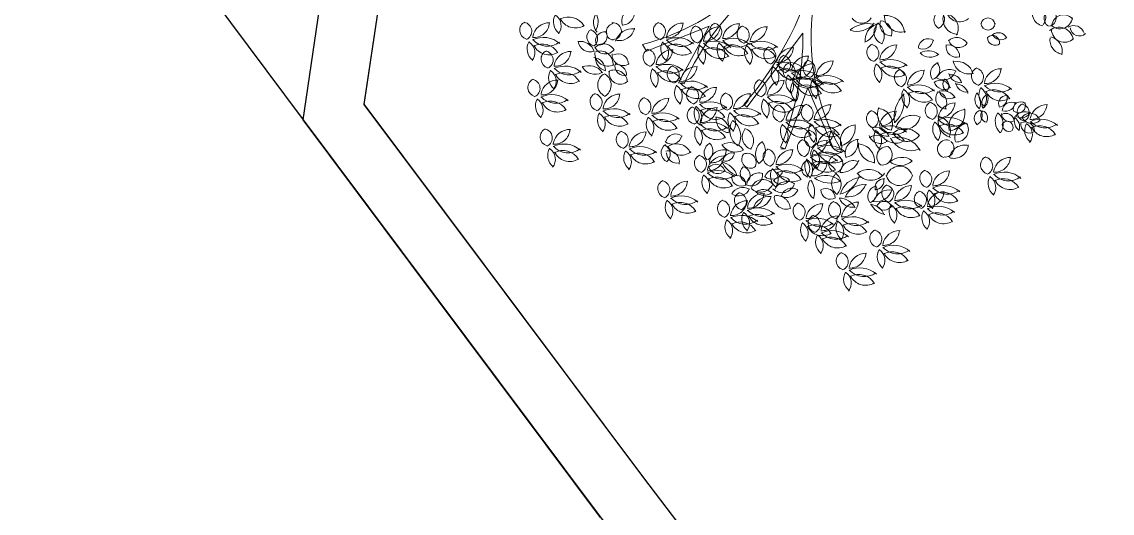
# Model space of a CAD drawing. Header units: millimetres. Extents: x 793 to 3159, y 750 to 2095.
# Drawn here: x 1145.63 to 1154.97, y 1012.12 to 1016.33 of the extents above; entities that cross this region are included whole.
import ezdxf

# ---------------------------------------------------------------- set-up
doc = ezdxf.new("R2010")
doc.units = ezdxf.units.MM
doc.linetypes.add('CONTINUA', pattern=[0])
for name, color, linetype in [('A-BANQUETA', 8, 'Continuous'), ('A-VEGETACION', 65, 'Continuous'), ('barda existente', 240, 'Continuous'), ('GUARNICIONES', 8, 'Continuous'), ('poligono real existente', 210, 'Continuous')]:
    doc.layers.add(name, color=color, linetype=linetype)
doc.styles.get("Standard").update_dxf_attribs({"font": 'arial.ttf'})
doc.linetypes.add('RAYACONTDIAG', pattern='A,0.8,["/",Standard,S=0.08,R=0,X=0.025,Y=-0.04],0', length=0.8)

# ---------------------------------------------------------------- blocks, each defined once
blk = doc.blocks.new('XR-CONJUNTO$0$A$C458D45B7')
at = {"lineweight": 0, "extrusion": (-2.43104e-07, -5.45806e-06, 1)}
blk.add_line((-0.3067, -1.749), (-0.3463, -1.7481), dxfattribs=at)
blk.add_lwpolyline([(0.1057, -1.746), (0.1681, -1.7494, -0.110183), (-0.0866, -0.95, -0.110183), (0.0225, -0.1181, 0.069274), (0.0548, -0.1083, -0.159056), (0.3751, -0.5382), (0.4313, -0.5098), (0.2694, -0.2414), (0.6188, -0.3643), (0.5483, -0.2962, -0.129481), (0.1024, -0.068, 0.184379), (0.1254, 0.0127), (0.8832, -0.1415), (0.8943, -0.0784), (0.1156, 0.0518, -0.487233), (0.1075, 0.0667, -0.157099), (0.4909, 0.4325), (0.4557, 0.4846), (0.2096, 0.2904), (0.2879, 0.6525), (0.2292, 0.5741, -0.1274), (0.063, 0.1098, -1.508538), (0.0487, 0.1166), (-0.0409, 1.3604), (-0.1014, 1.2588), (-0.0393, 0.4627, -0.187108), (-0.3498, 1.1361), (-0.3949, 1.1174), (-0.3356, 0.7801), (-0.586, 0.9428), (-0.6161, 0.9071, -0.222061), (-0.0345, 0.1193), (-0.0367, 0.1218), (-0.9935, 0.563), (-0.9683, 0.4373, -0.148996), (-0.7862, 0.3977), (-0.1177, 0.0214, -0.61159), (-0.1188, -0.006, -0.101655), (-1.381, -0.3864), (-1.4565, -0.4291), (-0.657, -0.3716, -0.12496), (-1.5382, -0.8654), (-1.5037, -0.924), (-0.968, -0.7054), (-1.2263, -1.1913), (-1.1801, -1.2004, -0.176723), (-0.0978, -0.0662, 0.164875), (-0.0374, -0.112, -0.122319), (-0.6656, -1.3725), (-0.6394, -1.3961), (-0.165, -0.7555, -0.101541), (-0.347, -1.7346), (-0.3067, -1.749), (-0.1198, -1.2235), (0.1057, -1.746)], format="xyb", close=True, dxfattribs=at)
at = {"lineweight": 0, "extrusion": (2.43104e-07, 5.45806e-06, -1)}
for centre, major_axis, start_param, end_param in [((-1.6027, -0.6693), (0.086, 0.0783, 0), 3.55062, 5.363168), ((-1.7206, -0.5916), (0.0749, -0.0823, 0), -1.194178, 0.664916), ((1.0432, -0.6316), (0.0635, 0.0578, 0), 2.828355, 4.970388), ((0.9604, -0.6267), (0.0642, 0.0584, 0), 6.104573, 8.123386), ((1.1762, -0.5315), (0.0858, 0.0782, 0), 1.595626, 3.656981), ((1.9055, -0.5708), (0.0701, -0.077, 0), 0.868385, 3.107628), ((1.8147, -0.6013), (0.0684, -0.0752, 0), 4.086493, 6.142639), ((1.9797, -0.6098), (0.0531, -0.0583, 0), 1.27183, 3.717815), ((1.9253, -0.6015), (0.0597, 0.0543, 0), 6.025032, 8.287942), ((-2.1816, -0.6795), (0.0909, 0.0828, 0), 2.943806, 4.400315), ((-2.3482, -0.7139), (0.0813, 0.074, 0), 6.042078, 7.680112), ((-2.1744, -0.7941), (0.1055, -0.1158, 0), 3.38331, 4.908592), ((-2.1171, -0.5856), (0.0974, -0.107, 0), 0.190237, 1.841773), ((-1.8262, -0.6795), (0.0906, -0.0995, 0), 1.614915, 2.889535), ((-2.0476, -0.6746), (0.0938, 0.0854, 0), 0.129265, 1.395311), ((0.3358, -0.5709), (0.0714, 0.065, 0), 1.264913, 3.299305), ((0.5912, -0.6765), (0.0712, 0.0649, 0), 2.239479, 4.247459), ((0.4925, -0.7502), (0.0711, -0.0781, 0), 3.953652, 5.660875), ((0.5423, -0.7661), (0.1235, 0.1125, 0), 5.36207, 6.898676), ((0.673, -0.5985), (0.0953, -0.1046, 0), 0.451758, 2.314123), ((1.166, -0.6234), (0.0885, -0.0972, 0), 0.750634, 2.670163), ((1.0384, -0.705), (0.0858, -0.0942, 0), 3.951231, 5.923783), ((1.4206, -0.6724), (0.0447, 0.0407, 0), 4.046495, 6.887858), ((2.0365, -0.5907), (0.0801, 0.073, 0), 0.865837, 3.095513), ((2.0694, -0.6791), (0.0677, -0.0743, 0), 2.389715, 4.70032), ((-2.5155, -0.7546), (0.0578, 0.0526, 0), 2.569534, 5.006064), ((-2.5672, -0.7627), (0.0521, -0.0572, 0), 4.051015, 6.582941), ((-2.4752, -0.6805), (0.0917, -0.1007, 0), -0.777492, 0.800951), ((-2.338, -0.8334), (0.0977, -0.1073, 0), 2.477681, 3.902549), ((-1.9413, -0.8068), (0.0509, -0.0559, 0), 0.945939, 3.367294), ((-2.002, -0.8225), (0.0572, 0.0521, 0), 5.641793, 7.92155), ((-1.7764, -0.7608), (0.0547, 0.0498, 0), 2.514693, 5.184025), ((-1.7922, -0.7543), (0.0477, -0.0524, 0), 3.730197, 7.076743), ((-1.624, -0.8846), (0.1127, 0.1027, 0), 4.169962, 5.561665), ((-1.7382, -0.7025), (0.0978, 0.089, 0), 0.938823, 2.542828), ((-1.3694, -0.7464), (0.0578, 0.0526, 0), 2.569534, 5.006064), ((-1.4212, -0.7544), (0.0521, -0.0572, 0), 4.051015, 6.582941), ((-1.3292, -0.6723), (0.0917, -0.1007, 0), -0.777492, 0.800951), ((-1.192, -0.8251), (0.0977, -0.1073, 0), 2.477681, 3.902549), ((-1.051, -0.7726), (0.0578, 0.0526, 0), 2.569534, 5.006064), ((-1.1027, -0.7806), (0.0521, -0.0572, 0), 4.051015, 6.582941), ((-1.0107, -0.6984), (0.0917, -0.1007, 0), -0.777492, 0.800951), ((-0.8735, -0.8513), (0.0977, -0.1073, 0), 2.477681, 3.902549), ((-0.8867, -0.7475), (0.0578, 0.0526, 0), 2.569534, 5.006064), ((-0.9384, -0.7555), (0.0521, -0.0572, 0), 4.051015, 6.582941), ((-0.8464, -0.6733), (0.0917, -0.1007, 0), -0.777492, 0.800951), ((-0.7092, -0.8262), (0.0977, -0.1073, 0), 2.477681, 3.902549), ((-0.6504, -0.7704), (0.0578, 0.0526, 0), 2.569534, 5.006064), ((-0.7022, -0.7784), (0.0521, -0.0572, 0), 4.051015, 6.582941), ((-0.6101, -0.6963), (0.0917, -0.1007, 0), -0.777492, 0.800951), ((-0.4729, -0.8491), (0.0977, -0.1073, 0), 2.477681, 3.902549), ((0.3952, -0.9166), (0.1824, 0.1661, 0), 4.763929, 5.636252), ((0.2948, -0.5436), (0.143, 0.1302, 0), 1.427963, 2.601349), ((0.5108, -0.8091), (0.1051, 0.0957, 0), 3.743488, 5.119397), ((0.2985, -0.6789), (0.1219, 0.111, 0), 0.683436, 1.880422), ((0.5462, -0.7433), (0.0689, -0.0756, 0), 1.029573, 3.198864), ((0.3985, -0.7729), (0.0993, 0.0905, 0), 6.058163, 7.566179), ((1.4206, -0.6545), (0.045, 0.041, 0), 0.745147, 3.783208), ((1.5113, -0.8135), (0.0514, -0.0565, 0), 3.212513, 5.011871), ((2.0285, -0.812), (0.0854, -0.0937, 0), 3.194354, 5.266214), ((2.0764, -0.7036), (0.0819, 0.0746, 0), 1.519596, 3.869397), ((2.1578, -0.7629), (0.0624, -0.0685, 0), 3.315824, 5.152296), ((2.2045, -0.6777), (0.0544, -0.0598, 0), 0.009364, 2.152356), ((-2.3869, -1.0247), (0.156, 0.1421, 0), 4.983233, 6.17178), ((-2.3538, -0.717), (0.1269, 0.1155, 0), 1.666781, 3.133707), ((-2.0704, -0.9669), (0.0821, -0.0901, 0), 3.692575, 5.155285), ((-1.8635, -0.8377), (0.0576, 0.0525, 0), 3.417735, 5.567883), ((-1.9167, -0.801), (0.055, 0.0501, 0), 0.107397, 2.469596), ((-1.2408, -1.0165), (0.156, 0.1421, 0), 4.983233, 6.17178), ((-1.2077, -0.7087), (0.1269, 0.1155, 0), 1.666781, 3.133707), ((-1.2519, -1.0183), (0.1055, -0.1158, 0), 3.38331, 4.908592), ((-0.9223, -1.0427), (0.156, 0.1421, 0), 4.983233, 6.17178), ((-0.758, -1.0176), (0.156, 0.1421, 0), 4.983233, 6.17178), ((-0.725, -0.7098), (0.1269, 0.1155, 0), 1.666781, 3.133707), ((-0.5218, -1.0405), (0.156, 0.1421, 0), 4.983233, 6.17178), ((0.8645, -0.7958), (0.0594, -0.0652, 0), -0.726496, 1.218619), ((0.9098, -0.8788), (0.0568, -0.0624, 0), 2.393253, 4.474922), ((1.0811, -0.944), (0.073, 0.0665, 0), 5.248983, 7.046658), ((1.1541, -0.8854), (0.077, 0.0701, 0), 4.690567, 6.465808), ((1.1694, -0.7784), (0.0664, 0.0605, 0), 1.357884, 3.565082), ((1.4824, -0.7811), (0.0478, 0.0435, 0), 1.591957, 3.894), ((1.4605, -0.8232), (0.0416, -0.0457, 0), 3.128591, 5.60002), ((1.5314, -0.724), (0.0552, 0.0503, 0), 1.558302, 3.521751), ((2.0741, -0.7951), (0.0813, -0.0893, 0), 0.876257, 2.452635), ((1.9318, -0.8938), (0.0862, -0.0947, 0), 4.111917, 5.679083), ((-2.4051, -0.9119), (0.0909, 0.0828, 0), 2.943806, 4.400315), ((-2.5717, -0.9464), (0.0813, 0.074, 0), 6.042078, 7.680112), ((-2.3979, -1.0266), (0.1055, -0.1158, 0), 3.38331, 4.908592), ((-2.3406, -0.818), (0.0974, -0.107, 0), 0.190237, 1.841773), ((-2.3294, -0.9985), (0.0578, 0.0526, 0), 2.569534, 5.006064), ((-2.3812, -1.0065), (0.0521, -0.0572, 0), 4.051015, 6.582941), ((-2.2891, -0.9244), (0.0917, -0.1007, 0), -0.777492, 0.800951), ((-2.152, -1.0772), (0.0977, -0.1073, 0), 2.477681, 3.902549), ((-1.989, -0.8304), (0.0692, -0.076, 0), 0.38642, 2.157574), ((-1.8711, -0.9645), (0.0744, 0.0677, 0), 4.565806, 6.533384), ((-1.8588, -0.8569), (0.0633, -0.0695, 0), -0.241864, 1.949123), ((-1.9016, -1.0376), (0.0829, 0.0754, 0), 5.072303, 7.119215), ((-1.4554, -0.9757), (0.0578, 0.0526, 0), 2.569534, 5.006064), ((-1.5071, -0.9838), (0.0521, -0.0572, 0), 4.051015, 6.582941), ((-1.4151, -0.9016), (0.0917, -0.1007, 0), -0.777492, 0.800951), ((-1.2779, -1.0544), (0.0977, -0.1073, 0), 2.477681, 3.902549), ((-1.259, -0.9037), (0.0909, 0.0828, 0), 2.943806, 4.400315), ((-1.4256, -0.9381), (0.0813, 0.074, 0), 6.042078, 7.680112), ((-1.1946, -0.8098), (0.0974, -0.107, 0), 0.190237, 1.841773), ((-0.9405, -0.9299), (0.0909, 0.0828, 0), 2.943806, 4.400315), ((-1.1071, -0.9643), (0.0813, 0.074, 0), 6.042078, 7.680112), ((-0.8892, -0.7349), (0.1269, 0.1155, 0), 1.666781, 3.133707), ((-0.9334, -1.0445), (0.1055, -0.1158, 0), 3.38331, 4.908592), ((-0.8761, -0.836), (0.0974, -0.107, 0), 0.190237, 1.841773), ((-0.7763, -0.9048), (0.0909, 0.0828, 0), 2.943806, 4.400315), ((-0.9429, -0.9392), (0.0813, 0.074, 0), 6.042078, 7.680112), ((-0.7691, -1.0194), (0.1055, -0.1158, 0), 3.38331, 4.908592), ((-0.7118, -0.8109), (0.0974, -0.107, 0), 0.190237, 1.841773), ((-0.54, -0.9277), (0.0909, 0.0828, 0), 2.943806, 4.400315), ((-0.7066, -0.9621), (0.0813, 0.074, 0), 6.042078, 7.680112), ((-0.4887, -0.7327), (0.1269, 0.1155, 0), 1.666781, 3.133707), ((-0.5328, -1.0423), (0.1055, -0.1158, 0), 3.38331, 4.908592), ((-0.4756, -0.8338), (0.0974, -0.107, 0), 0.190237, 1.841773), ((-0.4213, -0.9474), (0.0578, 0.0526, 0), 2.569534, 5.006064), ((-0.4731, -0.9554), (0.0521, -0.0572, 0), 4.051015, 6.582941), ((-0.3811, -0.8732), (0.0917, -0.1007, 0), -0.777492, 0.800951), ((-0.2439, -1.0261), (0.0977, -0.1073, 0), 2.477681, 3.902549), ((0.4619, -0.9165), (0.0578, 0.0526, 0), 2.569534, 5.006064), ((0.4102, -0.9246), (0.0521, -0.0572, 0), 4.051015, 6.582941), ((0.5022, -0.8424), (0.0917, -0.1007, 0), -0.777492, 0.800951), ((0.6394, -0.9952), (0.0977, -0.1073, 0), 2.477681, 3.902549), ((0.926, -0.8367), (0.0863, 0.0786, 0), 1.589818, 3.127586), ((0.9106, -1.0346), (0.0926, -0.1017, 0), 3.353254, 4.564957), ((1.1537, -0.8603), (0.061, -0.0669, 0), 0.413196, 2.457667), ((-1.9684, -1.0956), (0.0847, 0.0771, 0), 5.565903, 6.997649), ((-1.8349, -0.9416), (0.0765, -0.084, 0), 0.279297, 2.335483), ((-1.8235, -0.9794), (0.0806, -0.0885, 0), 1.008399, 2.302773), ((-1.7051, -0.9533), (0.0702, 0.0639, 0), 1.7289, 3.911271), ((-1.7464, -1.0372), (0.0598, -0.0657, 0), 3.398385, 5.466877), ((-1.3268, -1.2458), (0.156, 0.1421, 0), 4.983233, 6.17178), ((-0.2927, -1.2175), (0.156, 0.1421, 0), 4.983233, 6.17178), ((-0.2596, -0.9097), (0.1269, 0.1155, 0), 1.666781, 3.133707), ((-0.2941, -1.0186), (0.0578, 0.0526, 0), 2.569534, 5.006064), ((-0.2531, -1.0846), (0.0578, 0.0526, 0), 2.569534, 5.006064), ((-0.3459, -1.0266), (0.0521, -0.0572, 0), 4.051015, 6.582941), ((-0.3048, -1.0927), (0.0521, -0.0572, 0), 4.051015, 6.582941), ((-0.2539, -0.9445), (0.0917, -0.1007, 0), -0.777492, 0.800951), ((-0.1167, -1.0973), (0.0977, -0.1073, 0), 2.477681, 3.902549), ((-0.2128, -1.0105), (0.0917, -0.1007, 0), -0.777492, 0.800951), ((-0.0756, -1.1634), (0.0977, -0.1073, 0), 2.477681, 3.902549), ((-0.0824, -1.0582), (0.0578, 0.0526, 0), 2.569534, 5.006064), ((-0.1341, -1.0662), (0.0521, -0.0572, 0), 4.051015, 6.582941), ((-0.0421, -0.9841), (0.0917, -0.1007, 0), -0.777492, 0.800951), ((0.0951, -1.1369), (0.0977, -0.1073, 0), 2.477681, 3.902549), ((0.5723, -1.0738), (0.0909, 0.0828, 0), 2.943806, 4.400315), ((0.4057, -1.1082), (0.0813, 0.074, 0), 6.042078, 7.680112), ((0.5906, -1.1866), (0.156, 0.1421, 0), 4.983233, 6.17178), ((0.6236, -0.8789), (0.1269, 0.1155, 0), 1.666781, 3.133707), ((0.5795, -1.1885), (0.1055, -0.1158, 0), 3.38331, 4.908592), ((1.0253, -1.0902), (0.069, 0.0628, 0), 3.308647, 5.138973), ((0.9205, -1.0592), (0.0664, 0.0605, 0), 6.277686, 8.249253), ((1.2581, -0.957), (0.1004, 0.0914, 0), 2.033796, 3.688076), ((1.1614, -1.1268), (0.103, 0.0938, 0), 5.235197, 6.77359), ((-2.219, -1.1558), (0.0909, 0.0828, 0), 2.943806, 4.400315), ((-2.3856, -1.1902), (0.0813, 0.074, 0), 6.042078, 7.680112), ((-2.2008, -1.2686), (0.156, 0.1421, 0), 4.983233, 6.17178), ((-2.1677, -0.9608), (0.1269, 0.1155, 0), 1.666781, 3.133707), ((-2.2118, -1.2704), (0.1055, -0.1158, 0), 3.38331, 4.908592), ((-1.9446, -1.0025), (0.0914, 0.0833, 0), 1.806411, 3.423556), ((-1.9938, -1.1874), (0.1001, 0.0912, 0), 4.980953, 6.432495), ((-1.8126, -1.2153), (0.072, -0.0791, 0), 1.163391, 3.416553), ((-1.7769, -1.1998), (0.0834, 0.076, 0), 4.961295, 6.910739), ((-1.7291, -1.1155), (0.0627, -0.0688, 0), -0.051798, 2.496029), ((-1.6923, -1.0522), (0.0603, 0.0549, 0), 2.047726, 4.165076), ((-1.7684, -1.1317), (0.0697, 0.0635, 0), 5.41227, 7.055783), ((-1.345, -1.133), (0.0909, 0.0828, 0), 2.943806, 4.400315), ((-1.5116, -1.1674), (0.0813, 0.074, 0), 6.042078, 7.680112), ((-1.2937, -0.9381), (0.1269, 0.1155, 0), 1.666781, 3.133707), ((-1.3378, -1.2477), (0.1055, -0.1158, 0), 3.38331, 4.908592), ((-1.2805, -1.0391), (0.0974, -0.107, 0), 0.190237, 1.841773), ((-1.2476, -1.1172), (0.0578, 0.0526, 0), 2.569534, 5.006064), ((-1.2994, -1.1252), (0.0521, -0.0572, 0), 4.051015, 6.582941), ((-1.2073, -1.043), (0.0917, -0.1007, 0), -0.777492, 0.800951), ((-1.0702, -1.1959), (0.0977, -0.1073, 0), 2.477681, 3.902549), ((-0.3109, -1.1047), (0.0909, 0.0828, 0), 2.943806, 4.400315), ((-0.4775, -1.1391), (0.0813, 0.074, 0), 6.042078, 7.680112), ((-0.3038, -1.2193), (0.1055, -0.1158, 0), 3.38331, 4.908592), ((-0.2465, -1.0107), (0.0974, -0.107, 0), 0.190237, 1.841773), ((-0.1837, -1.1759), (0.0909, 0.0828, 0), 2.943806, 4.400315), ((-0.3503, -1.2103), (0.0813, 0.074, 0), 6.042078, 7.680112), ((-0.1655, -1.2887), (0.156, 0.1421, 0), 4.983233, 6.17178), ((-0.1324, -0.9809), (0.1269, 0.1155, 0), 1.666781, 3.133707), ((-0.1766, -1.2906), (0.1055, -0.1158, 0), 3.38331, 4.908592), ((0.0463, -1.3283), (0.156, 0.1421, 0), 4.983233, 6.17178), ((0.6368, -0.9799), (0.0974, -0.107, 0), 0.190237, 1.841773), ((0.7002, -1.1307), (0.0578, 0.0526, 0), 2.569534, 5.006064), ((0.6485, -1.1387), (0.0521, -0.0572, 0), 4.051015, 6.582941), ((0.7405, -1.0565), (0.0917, -0.1007, 0), -0.777492, 0.800951), ((0.8777, -1.2094), (0.0977, -0.1073, 0), 2.477681, 3.902549), ((1.0421, -1.0332), (0.0826, 0.0753, 0), 1.048711, 2.866113), ((1.0967, -1.1776), (0.0894, 0.0814, 0), 4.357835, 5.930551), ((1.1846, -1.0688), (0.0724, 0.066, 0), 2.126203, 3.662822), ((1.1126, -1.19), (0.0655, 0.0597, 0), 5.242094, 6.774017), ((1.3608, -1.1116), (0.0578, 0.0526, 0), 2.569534, 5.006064), ((1.3091, -1.1196), (0.0521, -0.0572, 0), 4.051015, 6.582941), ((1.4011, -1.0374), (0.0917, -0.1007, 0), -0.777492, 0.800951), ((1.5383, -1.1903), (0.0977, -0.1073, 0), 2.477681, 3.902549), ((-2.4398, -1.2438), (0.0578, 0.0526, 0), 2.569534, 5.006064), ((-2.4915, -1.2519), (0.0521, -0.0572, 0), 4.051015, 6.582941), ((-2.3995, -1.1697), (0.0917, -0.1007, 0), -0.777492, 0.800951), ((-2.2623, -1.3226), (0.0977, -0.1073, 0), 2.477681, 3.902549), ((-2.1546, -1.0619), (0.0974, -0.107, 0), 0.190237, 1.841773), ((-1.9175, -1.2184), (0.0757, -0.0831, 0), 4.435217, 6.484111), ((-1.1372, -1.2745), (0.0909, 0.0828, 0), 2.943806, 4.400315), ((-1.119, -1.3873), (0.156, 0.1421, 0), 4.983233, 6.17178), ((-1.0859, -1.0795), (0.1269, 0.1155, 0), 1.666781, 3.133707), ((-1.13, -1.3891), (0.1055, -0.1158, 0), 3.38331, 4.908592), ((-0.5005, -1.2274), (0.0578, 0.0526, 0), 2.569534, 5.006064), ((-0.5522, -1.2354), (0.0521, -0.0572, 0), 4.051015, 6.582941), ((-0.4602, -1.1532), (0.0917, -0.1007, 0), -0.777492, 0.800951), ((-0.323, -1.3061), (0.0977, -0.1073, 0), 2.477681, 3.902549), ((-0.1427, -1.2419), (0.0909, 0.0828, 0), 2.943806, 4.400315), ((-0.1193, -1.082), (0.0974, -0.107, 0), 0.190237, 1.841773), ((-0.3093, -1.2764), (0.0813, 0.074, 0), 6.042078, 7.680112), ((-0.1245, -1.3547), (0.156, 0.1421, 0), 4.983233, 6.17178), ((-0.0914, -1.047), (0.1269, 0.1155, 0), 1.666781, 3.133707), ((-0.1355, -1.3566), (0.1055, -0.1158, 0), 3.38331, 4.908592), ((-0.0782, -1.148), (0.0974, -0.107, 0), 0.190237, 1.841773), ((0.028, -1.2155), (0.0909, 0.0828, 0), 2.943806, 4.400315), ((-0.1385, -1.2499), (0.0813, 0.074, 0), 6.042078, 7.680112), ((0.0793, -1.0205), (0.1269, 0.1155, 0), 1.666781, 3.133707), ((0.0352, -1.3301), (0.1055, -0.1158, 0), 3.38331, 4.908592), ((0.0925, -1.1216), (0.0974, -0.107, 0), 0.190237, 1.841773), ((0.8289, -1.4008), (0.156, 0.1421, 0), 4.983233, 6.17178), ((0.862, -1.093), (0.1269, 0.1155, 0), 1.666781, 3.133707), ((1.0176, -1.2329), (0.0616, 0.0561, 0), 4.748267, 6.798588), ((1.0502, -1.1398), (0.0656, 0.0598, 0), 1.617108, 3.605764), ((1.1075, -1.1835), (0.0461, -0.0506, 0), 1.181961, 3.053836), ((1.019, -1.1975), (0.0479, -0.0526, 0), 4.531679, 6.114111), ((1.242, -1.15), (0.0725, 0.066, 0), 2.164318, 3.678188), ((1.1553, -1.2826), (0.0683, -0.075, 0), 3.854023, 5.240722), ((1.4712, -1.2689), (0.0909, 0.0828, 0), 2.943806, 4.400315), ((1.3047, -1.3033), (0.0813, 0.074, 0), 6.042078, 7.680112), ((1.4895, -1.3817), (0.156, 0.1421, 0), 4.983233, 6.17178), ((1.5226, -1.0739), (0.1269, 0.1155, 0), 1.666781, 3.133707), ((1.4784, -1.3835), (0.1055, -0.1158, 0), 3.38331, 4.908592), ((-2.3111, -1.5139), (0.156, 0.1421, 0), 4.983233, 6.17178), ((-1.9065, -1.3598), (0.0578, 0.0526, 0), 2.569534, 5.006064), ((-1.9582, -1.3678), (0.0521, -0.0572, 0), 4.051015, 6.582941), ((-1.8662, -1.2856), (0.0917, -0.1007, 0), -0.777492, 0.800951), ((-1.729, -1.4385), (0.0977, -0.1073, 0), 2.477681, 3.902549), ((-1.3038, -1.3089), (0.0813, 0.074, 0), 6.042078, 7.680112), ((-1.0728, -1.1806), (0.0974, -0.107, 0), 0.190237, 1.841773), ((-1.0791, -1.2944), (0.0578, 0.0526, 0), 2.569534, 5.006064), ((-1.1309, -1.3025), (0.0521, -0.0572, 0), 4.051015, 6.582941), ((-1.0388, -1.2203), (0.0917, -0.1007, 0), -0.777492, 0.800951), ((-0.9017, -1.3731), (0.0977, -0.1073, 0), 2.477681, 3.902549), ((-0.7881, -1.3457), (0.0578, 0.0526, 0), 2.569534, 5.006064), ((-0.8399, -1.3537), (0.0521, -0.0572, 0), 4.051015, 6.582941), ((-0.7479, -1.2715), (0.0917, -0.1007, 0), -0.777492, 0.800951), ((-0.6107, -1.4244), (0.0977, -0.1073, 0), 2.477681, 3.902549), ((-0.3719, -1.4975), (0.156, 0.1421, 0), 4.983233, 6.17178), ((-0.3388, -1.1897), (0.1269, 0.1155, 0), 1.666781, 3.133707), ((0.9141, -1.4743), (0.1955, -0.2147, 0), 2.163971, 3.093217), ((0.463, -1.3312), (0.166, -0.1823, 0), -1.064666, -0.000104), ((0.8106, -1.288), (0.0909, 0.0828, 0), 2.943806, 4.400315), ((0.6441, -1.3224), (0.0813, 0.074, 0), 6.042078, 7.680112), ((0.8178, -1.4026), (0.1055, -0.1158, 0), 3.38331, 4.908592), ((0.8751, -1.194), (0.0974, -0.107, 0), 0.190237, 1.841773), ((1.0668, -1.3051), (0.0651, 0.0593, 0), 2.253087, 4.566682), ((0.9783, -1.3425), (0.0642, -0.0705, 0), 4.03691, 6.007166), ((1.0918, -1.2176), (0.0659, 0.06, 0), 1.69823, 3.571093), ((1.043, -1.3545), (0.0783, -0.086, 0), 3.570728, 4.946469), ((1.4183, -1.3094), (0.0769, 0.0701, 0), 2.97626, 4.426761), ((1.2348, -1.342), (0.0872, -0.0957, 0), 4.707112, 5.824159), ((1.4594, -1.343), (0.0578, -0.0634, 0), 1.791928, 3.410217), ((1.3267, -1.3023), (0.0744, 0.0678, 0), 0.401855, 1.714979), ((1.5357, -1.175), (0.0974, -0.107, 0), 0.190237, 1.841773), ((1.584, -1.3411), (0.0445, -0.0489, 0), 1.786118, 3.912369), ((1.5135, -1.2978), (0.0522, -0.0573, 0), -1.25973, 0.566902), ((-2.3294, -1.4011), (0.0909, 0.0828, 0), 2.943806, 4.400315), ((-2.496, -1.4356), (0.0813, 0.074, 0), 6.042078, 7.680112), ((-2.2781, -1.2062), (0.1269, 0.1155, 0), 1.666781, 3.133707), ((-2.3222, -1.5158), (0.1055, -0.1158, 0), 3.38331, 4.908592), ((-2.2649, -1.3072), (0.0974, -0.107, 0), 0.190237, 1.841773), ((-1.4881, -1.3917), (0.0578, 0.0526, 0), 2.569534, 5.006064), ((-1.5398, -1.3998), (0.0521, -0.0572, 0), 4.051015, 6.582941), ((-1.4478, -1.3176), (0.0917, -0.1007, 0), -0.777492, 0.800951), ((-1.3106, -1.4705), (0.0977, -0.1073, 0), 2.477681, 3.902549), ((-1.0722, -1.4679), (0.0578, 0.0526, 0), 2.569534, 5.006064), ((-1.1239, -1.4759), (0.0521, -0.0572, 0), 4.051015, 6.582941), ((-0.9687, -1.4517), (0.0909, 0.0828, 0), 2.943806, 4.400315), ((-1.1353, -1.4861), (0.0813, 0.074, 0), 6.042078, 7.680112), ((-0.9505, -1.5645), (0.156, 0.1421, 0), 4.983233, 6.17178), ((-0.9174, -1.2568), (0.1269, 0.1155, 0), 1.666781, 3.133707), ((-1.0319, -1.3937), (0.0917, -0.1007, 0), -0.777492, 0.800951), ((-0.8947, -1.5466), (0.0977, -0.1073, 0), 2.477681, 3.902549), ((-0.9615, -1.5664), (0.1055, -0.1158, 0), 3.38331, 4.908592), ((-0.6595, -1.6158), (0.156, 0.1421, 0), 4.983233, 6.17178), ((-0.3901, -1.3847), (0.0909, 0.0828, 0), 2.943806, 4.400315), ((-0.5567, -1.4191), (0.0813, 0.074, 0), 6.042078, 7.680112), ((-0.3829, -1.4993), (0.1055, -0.1158, 0), 3.38331, 4.908592), ((-0.3256, -1.2908), (0.0974, -0.107, 0), 0.190237, 1.841773), ((-0.3375, -1.442), (0.0578, 0.0526, 0), 2.569534, 5.006064), ((-0.3893, -1.45), (0.0521, -0.0572, 0), 4.051015, 6.582941), ((-0.2972, -1.3679), (0.0917, -0.1007, 0), -0.777492, 0.800951), ((-0.16, -1.5207), (0.0977, -0.1073, 0), 2.477681, 3.902549), ((-0.0964, -1.4345), (0.0578, 0.0526, 0), 2.569534, 5.006064), ((-0.1482, -1.4425), (0.0521, -0.0572, 0), 4.051015, 6.582941), ((-0.0562, -1.3603), (0.0917, -0.1007, 0), -0.777492, 0.800951), ((0.081, -1.5132), (0.0977, -0.1073, 0), 2.477681, 3.902549), ((0.6228, -1.4419), (0.095, -0.1043, 0), 0.869755, 2.711845), ((0.477, -1.5278), (0.0893, -0.0981, 0), 3.949733, 5.869629), ((0.9678, -1.4088), (0.0578, 0.0526, 0), 2.569534, 5.006064), ((0.9161, -1.4168), (0.0521, -0.0572, 0), 4.051015, 6.582941), ((1.0081, -1.3346), (0.0917, -0.1007, 0), -0.777492, 0.800951), ((1.1453, -1.4875), (0.0977, -0.1073, 0), 2.477681, 3.902549), ((1.2417, -1.546), (0.0999, -0.1097, 0), 2.132888, 3.812413), ((1.0778, -1.4302), (0.1128, 0.1028, 0), 0.48437, 2.20123), ((1.3819, -1.4714), (0.0526, 0.0479, 0), 3.048286, 5.247826), ((1.2889, -1.4511), (0.0602, -0.0661, 0), -1.42151, 0.212376), ((1.629, -1.4107), (0.0588, 0.0536, 0), 3.97883, 5.958356), ((1.5783, -1.3283), (0.0545, -0.0598, 0), -0.813038, 1.059981), ((1.7069, -1.3894), (0.042, -0.0461, 0), 2.007707, 4.557266), ((1.6874, -1.3597), (0.0414, -0.0455, 0), -1.262708, 1.413944), ((1.7562, -1.4153), (0.0578, 0.0526, 0), 2.569534, 5.006064), ((1.7045, -1.4233), (0.0521, -0.0572, 0), 4.051015, 6.582941), ((1.7965, -1.3411), (0.0917, -0.1007, 0), -0.777492, 0.800951), ((1.9337, -1.494), (0.0977, -0.1073, 0), 2.477681, 3.902549), ((-1.7961, -1.517), (0.0909, 0.0828, 0), 2.943806, 4.400315), ((-1.9626, -1.5515), (0.0813, 0.074, 0), 6.042078, 7.680112), ((-1.7778, -1.6299), (0.156, 0.1421, 0), 4.983233, 6.17178), ((-1.7447, -1.3221), (0.1269, 0.1155, 0), 1.666781, 3.133707), ((-1.7889, -1.6317), (0.1055, -0.1158, 0), 3.38331, 4.908592), ((-1.7316, -1.4231), (0.0974, -0.107, 0), 0.190237, 1.841773), ((-1.3777, -1.549), (0.0909, 0.0828, 0), 2.943806, 4.400315), ((-1.5443, -1.5835), (0.0813, 0.074, 0), 6.042078, 7.680112), ((-1.3594, -1.6618), (0.156, 0.1421, 0), 4.983233, 6.17178), ((-1.3264, -1.3541), (0.1269, 0.1155, 0), 1.666781, 3.133707), ((-1.3705, -1.6637), (0.1055, -0.1158, 0), 3.38331, 4.908592), ((-0.9043, -1.3578), (0.0974, -0.107, 0), 0.190237, 1.841773), ((-0.9118, -1.6039), (0.082, -0.09, 0), 3.922895, 5.563815), ((-0.7854, -1.4992), (0.0784, -0.0861, 0), 0.761161, 2.48284), ((-0.6777, -1.503), (0.0909, 0.0828, 0), 2.943806, 4.400315), ((-0.8443, -1.5374), (0.0813, 0.074, 0), 6.042078, 7.680112), ((-0.6264, -1.308), (0.1269, 0.1155, 0), 1.666781, 3.133707), ((-0.6706, -1.6176), (0.1055, -0.1158, 0), 3.38331, 4.908592), ((-0.6133, -1.4091), (0.0974, -0.107, 0), 0.190237, 1.841773), ((-0.2089, -1.7121), (0.156, 0.1421, 0), 4.983233, 6.17178), ((0.0322, -1.7046), (0.156, 0.1421, 0), 4.983233, 6.17178), ((0.4638, -1.4838), (0.0578, 0.0526, 0), 2.569534, 5.006064), ((0.412, -1.4919), (0.0521, -0.0572, 0), 4.051015, 6.582941), ((0.5041, -1.4097), (0.0917, -0.1007, 0), -0.777492, 0.800951), ((0.6413, -1.5626), (0.0977, -0.1073, 0), 2.477681, 3.902549), ((0.7069, -1.433), (0.0958, -0.1052, 0), -0.620898, 1.257402), ((0.783, -1.6027), (0.1018, -0.1118, 0), 2.590682, 4.333365), ((1.1414, -1.5014), (0.0944, -0.1036, 0), 0.982263, 2.662977), ((0.9783, -1.5849), (0.0873, -0.0959, 0), 4.040533, 5.825192), ((1.0965, -1.6789), (0.156, 0.1421, 0), 4.983233, 6.17178), ((1.1296, -1.3711), (0.1269, 0.1155, 0), 1.666781, 3.133707), ((1.4235, -1.448), (0.0382, -0.0419, 0), 0.840385, 3.053217), ((1.3575, -1.4699), (0.0495, 0.045, 0), 5.804263, 7.555064), ((1.6259, -1.4952), (0.0909, -0.0998, 0), 1.486848, 2.875757), ((1.436, -1.5206), (0.0916, 0.0834, 0), 6.141567, 7.656072), ((1.6176, -1.4269), (0.0492, -0.054, 0), 0.172175, 2.267867), ((1.5821, -1.4997), (0.0485, -0.0533, 0), 3.374486, 5.350939), ((1.5944, -1.5453), (0.0336, -0.0369, 0), 3.099403, 5.951328), ((1.7642, -1.4868), (0.0815, 0.0742, 0), 2.96694, 4.191148), ((1.6007, -1.5446), (0.0738, 0.0672, 0), 6.048868, 7.302861), ((1.7437, -1.5154), (0.069, -0.0758, 0), 2.992613, 4.319172), ((1.711, -1.3735), (0.067, 0.061, 0), 1.213283, 2.813805), ((1.7903, -1.5105), (0.0635, 0.0579, 0), 4.479507, 6.747295), ((1.805, -1.4177), (0.0706, 0.0643, 0), 1.472484, 3.37871), ((1.8849, -1.6854), (0.156, 0.1421, 0), 4.983233, 6.17178), ((1.918, -1.3776), (0.1269, 0.1155, 0), 1.666781, 3.133707), ((-1.3132, -1.4551), (0.0974, -0.107, 0), 0.190237, 1.841773), ((-0.9618, -1.6252), (0.0909, 0.0828, 0), 2.943806, 4.400315), ((-1.1284, -1.6596), (0.0813, 0.074, 0), 6.042078, 7.680112), ((-0.9435, -1.738), (0.156, 0.1421, 0), 4.983233, 6.17178), ((-0.9105, -1.4302), (0.1269, 0.1155, 0), 1.666781, 3.133707), ((-0.9546, -1.7398), (0.1055, -0.1158, 0), 3.38331, 4.908592), ((-0.6264, -1.5932), (0.1167, 0.1063, 0), 2.876809, 4.428757), ((-0.8545, -1.6456), (0.111, -0.1219, 0), 4.499583, 5.944826), ((-0.5678, -1.6507), (0.0806, 0.0734, 0), 2.594914, 4.537615), ((-0.6921, -1.6834), (0.0834, 0.0759, 0), 5.793524, 7.714733), ((-0.2271, -1.5993), (0.0909, 0.0828, 0), 2.943806, 4.400315), ((-0.3937, -1.6337), (0.0813, 0.074, 0), 6.042078, 7.680112), ((-0.1758, -1.4043), (0.1269, 0.1155, 0), 1.666781, 3.133707), ((-0.2199, -1.714), (0.1055, -0.1158, 0), 3.38331, 4.908592), ((-0.1627, -1.5054), (0.0974, -0.107, 0), 0.190237, 1.841773), ((-0.0655, -1.658), (0.0578, 0.0526, 0), 2.569534, 5.006064), ((0.014, -1.5918), (0.0909, 0.0828, 0), 2.943806, 4.400315), ((-0.1526, -1.6262), (0.0813, 0.074, 0), 6.042078, 7.680112), ((0.0653, -1.3968), (0.1269, 0.1155, 0), 1.666781, 3.133707), ((0.0211, -1.7064), (0.1055, -0.1158, 0), 3.38331, 4.908592), ((0.0784, -1.4979), (0.0974, -0.107, 0), 0.190237, 1.841773), ((0.3027, -1.6758), (0.1024, 0.0933, 0), 3.565307, 5.386182), ((0.1309, -1.5621), (0.1185, 0.1079, 0), 0.583209, 2.085095), ((0.4627, -1.6858), (0.0965, 0.0879, 0), 5.163098, 6.626384), ((0.5621, -1.4865), (0.099, -0.1087, 0), 0.621866, 1.808522), ((0.5742, -1.6411), (0.0909, 0.0828, 0), 2.943806, 4.400315), ((0.4076, -1.6756), (0.0813, 0.074, 0), 6.042078, 7.680112), ((0.5924, -1.7539), (0.156, 0.1421, 0), 4.983233, 6.17178), ((0.6255, -1.4462), (0.1269, 0.1155, 0), 1.666781, 3.133707), ((0.5814, -1.7558), (0.1055, -0.1158, 0), 3.38331, 4.908592), ((0.7191, -1.723), (0.1155, 0.1052, 0), 4.718896, 6.320013), ((1.0782, -1.5661), (0.0909, 0.0828, 0), 2.943806, 4.400315), ((0.9117, -1.6005), (0.0813, 0.074, 0), 6.042078, 7.680112), ((1.0854, -1.6807), (0.1055, -0.1158, 0), 3.38331, 4.908592), ((1.1427, -1.4721), (0.0974, -0.107, 0), 0.190237, 1.841773), ((1.2609, -1.6323), (0.0778, -0.0855, 0), 1.918483, 3.760095), ((1.1542, -1.5703), (0.0791, 0.072, 0), 0.195187, 2.318951), ((1.6091, -1.5243), (0.0425, 0.0387, 0), 1.734871, 4.153312), ((1.786, -1.5169), (0.057, 0.0519, 0), 1.668591, 4.040558), ((1.7493, -1.5789), (0.0585, 0.0533, 0), 4.975325, 7.002562), ((1.8666, -1.5726), (0.0909, 0.0828, 0), 2.943806, 4.400315), ((1.7001, -1.607), (0.0813, 0.074, 0), 6.042078, 7.680112), ((1.8738, -1.6872), (0.1055, -0.1158, 0), 3.38331, 4.908592), ((1.9311, -1.4787), (0.0974, -0.107, 0), 0.190237, 1.841773), ((-2.3306, -1.6663), (0.0578, 0.0526, 0), 2.569534, 5.006064), ((-2.3824, -1.6743), (0.0521, -0.0572, 0), 4.051015, 6.582941), ((-2.2903, -1.5922), (0.0917, -0.1007, 0), -0.777492, 0.800951), ((-2.1531, -1.745), (0.0977, -0.1073, 0), 2.477681, 3.902549), ((-1.6791, -1.6816), (0.0578, 0.0526, 0), 2.569534, 5.006064), ((-1.7309, -1.6896), (0.0521, -0.0572, 0), 4.051015, 6.582941), ((-1.6389, -1.6075), (0.0917, -0.1007, 0), -0.777492, 0.800951), ((-1.5017, -1.7603), (0.0977, -0.1073, 0), 2.477681, 3.902549), ((-1.2818, -1.6299), (0.0592, -0.0651, 0), -0.667272, 1.44118), ((-1.2467, -1.719), (0.0602, -0.0661, 0), 2.502227, 4.54115), ((-0.8973, -1.5313), (0.0974, -0.107, 0), 0.190237, 1.841773), ((-0.7802, -1.8349), (0.0912, -0.1001, 0), 3.336911, 4.892596), ((-0.1257, -1.738), (0.0578, 0.0526, 0), 2.569534, 5.006064), ((-0.1774, -1.746), (0.0521, -0.0572, 0), 4.051015, 6.582941), ((-0.1173, -1.666), (0.0521, -0.0572, 0), 4.051015, 6.582941), ((-0.0854, -1.6638), (0.0917, -0.1007, 0), -0.777492, 0.800951), ((0.0518, -1.8167), (0.0977, -0.1073, 0), 2.477681, 3.902549), ((-0.0252, -1.5838), (0.0917, -0.1007, 0), -0.777492, 0.800951), ((0.112, -1.7367), (0.0977, -0.1073, 0), 2.477681, 3.902549), ((0.1852, -1.6575), (0.086, 0.0783, 0), 2.417191, 4.449233), ((0.0519, -1.7212), (0.0841, -0.0923, 0), 4.121445, 5.863655), ((0.3233, -1.7786), (0.0857, 0.0781, 0), 3.557171, 5.425825), ((0.1962, -1.6996), (0.0871, 0.0794, 0), 0.417724, 2.199452), ((0.508, -1.5903), (0.0709, -0.0778, 0), 0.120299, 1.944748), ((0.4762, -1.7275), (0.0685, -0.0752, 0), 3.211817, 4.937174), ((0.6386, -1.5472), (0.0974, -0.107, 0), 0.190237, 1.841773), ((0.7689, -1.5609), (0.1308, -0.1436, 0), 0.328466, 1.844368), ((0.659, -1.8548), (0.145, -0.1593, 0), 3.642263, 4.961959), ((0.7347, -1.5407), (0.1002, 0.0912, 0), 1.386642, 3.372135), ((1.0756, -1.7372), (0.0522, -0.0573, 0), 1.05275, 4.182005), ((1.0644, -1.7315), (0.0505, -0.0554, 0), 4.555762, 7.142185), ((-2.2202, -1.8236), (0.0909, 0.0828, 0), 2.943806, 4.400315), ((-2.3868, -1.858), (0.0813, 0.074, 0), 6.042078, 7.680112), ((-2.202, -1.9364), (0.156, 0.1421, 0), 4.983233, 6.17178), ((-2.1689, -1.6286), (0.1269, 0.1155, 0), 1.666781, 3.133707), ((-2.213, -1.9382), (0.1055, -0.1158, 0), 3.38331, 4.908592), ((-1.5505, -1.9517), (0.156, 0.1421, 0), 4.983233, 6.17178), ((-1.5174, -1.6439), (0.1269, 0.1155, 0), 1.666781, 3.133707), ((-1.5616, -1.9535), (0.1055, -0.1158, 0), 3.38331, 4.908592), ((-1.2828, -1.7911), (0.0649, 0.0591, 0), 2.74486, 4.817126), ((-1.3815, -1.8033), (0.0647, 0.0589, 0), 5.980387, 7.844259), ((-1.3086, -1.8699), (0.07, 0.0637, 0), 5.213427, 7.235231), ((-1.1965, -1.6859), (0.0927, 0.0844, 0), 1.60107, 3.477305), ((-1.2377, -1.845), (0.088, -0.0966, 0), 3.302682, 4.998485), ((-0.9126, -1.7877), (0.0666, 0.0606, 0), 3.142668, 4.98287), ((-1.0139, -1.7723), (0.0647, 0.0589, 0), 6.162681, 8.065967), ((-0.8369, -1.8829), (0.0813, -0.0892, 0), 2.416196, 4.128775), ((-0.9339, -1.7499), (0.0834, -0.0916, 0), -0.747496, 0.92333), ((-0.7353, -1.6424), (0.1023, 0.0932, 0), 1.804244, 3.275247), ((-0.4314, -1.795), (0.096, 0.0875, 0), 3.183323, 4.85961), ((-0.6069, -1.7718), (0.0959, 0.0873, 0), 0.047939, 1.69324), ((-0.4192, -1.8221), (0.0578, 0.0526, 0), 2.569534, 5.006064), ((-0.471, -1.8301), (0.0521, -0.0572, 0), 4.051015, 6.582941), ((-0.3789, -1.7479), (0.0917, -0.1007, 0), -0.777492, 0.800951), ((-0.2418, -1.9008), (0.0977, -0.1073, 0), 2.477681, 3.902549), ((0.0449, -1.8153), (0.0909, 0.0828, 0), 2.943806, 4.400315), ((-0.1217, -1.8497), (0.0813, 0.074, 0), 6.042078, 7.680112), ((0.0631, -1.9281), (0.156, 0.1421, 0), 4.983233, 6.17178), ((0.0962, -1.6203), (0.1269, 0.1155, 0), 1.666781, 3.133707), ((0.0521, -1.9299), (0.1055, -0.1158, 0), 3.38331, 4.908592), ((0.4688, -1.7106), (0.11, 0.1002, 0), 2.356072, 3.990407), ((0.3124, -1.849), (0.0993, -0.1091, 0), 3.920668, 5.558542), ((0.5658, -1.8099), (0.0649, 0.0591, 0), 2.928423, 5.62201), ((0.5228, -1.7922), (0.0647, 0.0589, 0), 6.067305, 8.748552), ((1.1392, -1.6948), (0.0905, 0.0824, 0), 0.769881, 2.634816), ((1.2321, -1.8351), (0.0893, -0.098, 0), 2.51634, 4.119105), ((-2.1558, -1.7297), (0.0974, -0.107, 0), 0.190237, 1.841773), ((-1.5687, -1.8389), (0.0909, 0.0828, 0), 2.943806, 4.400315), ((-1.7353, -1.8733), (0.0813, 0.074, 0), 6.042078, 7.680112), ((-1.5043, -1.745), (0.0974, -0.107, 0), 0.190237, 1.841773), ((-1.2355, -1.7906), (0.0599, -0.0658, 0), 0.537292, 2.273403), ((-1.0074, -1.8808), (0.0578, 0.0526, 0), 2.569534, 5.006064), ((-1.0591, -1.8888), (0.0521, -0.0572, 0), 4.051015, 6.582941), ((-0.9671, -1.8066), (0.0917, -0.1007, 0), -0.777492, 0.800951), ((-0.8299, -1.9595), (0.0977, -0.1073, 0), 2.477681, 3.902549), ((-0.6479, -1.7687), (0.1504, -0.1652, 0), 1.026125, 1.904449), ((-0.8791, -2.0337), (0.1131, -0.1242, 0), 4.05378, 5.144977), ((-0.7627, -1.8661), (0.0529, -0.0581, 0), 2.437983, 4.133669), ((-0.8209, -1.7829), (0.052, -0.0571, 0), -0.805592, 0.99457), ((-0.604, -1.8427), (0.0508, -0.0558, 0), 0.167275, 2.931559), ((-0.6317, -1.8666), (0.0514, -0.0564, 0), 3.434396, 6.048526), ((-0.2906, -2.0922), (0.156, 0.1421, 0), 4.983233, 6.17178), ((-0.0914, -1.917), (0.0506, -0.0555, 0), 1.010889, 3.47331), ((-0.0153, -1.8953), (0.0909, 0.0828, 0), 2.943806, 4.400315), ((-0.202, -1.918), (0.0782, 0.0712, 0), 0.087647, 1.448523), ((-0.1818, -1.9297), (0.0813, 0.074, 0), 6.042078, 7.680112), ((0.003, -2.0081), (0.156, 0.1421, 0), 4.983233, 6.17178), ((0.0361, -1.7003), (0.1269, 0.1155, 0), 1.666781, 3.133707), ((-0.0081, -2.0099), (0.1055, -0.1158, 0), 3.38331, 4.908592), ((0.0492, -1.8013), (0.0974, -0.107, 0), 0.190237, 1.841773), ((-0.0705, -1.855), (0.0836, -0.0918, 0), -0.851667, 0.813229), ((0.0484, -1.9811), (0.0936, 0.0853, 0), 3.9493, 5.480078), ((0.1093, -1.7214), (0.0974, -0.107, 0), 0.190237, 1.841773), ((0.1426, -1.8717), (0.0564, 0.0514, 0), 2.451914, 5.122844), ((0.1123, -1.8734), (0.0513, -0.0564, 0), 3.974747, 6.706127), ((0.1747, -1.7893), (0.1161, 0.1058, 0), 1.073021, 2.387841), ((0.2802, -1.9608), (0.0861, 0.0784, 0), 4.018379, 5.808748), ((0.6938, -1.9628), (0.1114, 0.1015, 0), 4.670271, 6.083992), ((0.6811, -1.7353), (0.109, 0.0992, 0), 1.559887, 2.985463), ((1.4467, -1.8713), (0.0578, 0.0526, 0), 2.569534, 5.006064), ((1.395, -1.8793), (0.0521, -0.0572, 0), 4.051015, 6.582941), ((1.487, -1.7971), (0.0917, -0.1007, 0), -0.777492, 0.800951), ((1.6242, -1.95), (0.0977, -0.1073, 0), 2.477681, 3.902549), ((-0.8787, -2.1509), (0.156, 0.1421, 0), 4.983233, 6.17178), ((-0.8456, -1.8431), (0.1269, 0.1155, 0), 1.666781, 3.133707), ((-0.8847, -1.8854), (0.0601, 0.0547, 0), 1.393449, 3.554503), ((-0.9013, -1.9679), (0.0549, -0.0603, 0), 3.061552, 5.056317), ((-0.6148, -1.9644), (0.057, 0.0519, 0), 2.578652, 4.726233), ((-0.6793, -1.9791), (0.0541, 0.0493, 0), 5.612257, 7.909224), ((-0.529, -2.0638), (0.0786, 0.0716, 0), 3.876768, 5.736712), ((-0.5982, -1.9703), (0.0669, -0.0735, 0), -0.935183, 1.086705), ((-0.4195, -1.9143), (0.0708, 0.0645, 0), 1.04514, 3.011148), ((-0.3859, -2.0219), (0.0731, 0.0665, 0), 4.229845, 6.060505), ((-0.3088, -1.9794), (0.0909, 0.0828, 0), 2.943806, 4.400315), ((-0.4754, -2.0138), (0.0813, 0.074, 0), 6.042078, 7.680112), ((-0.2575, -1.7844), (0.1269, 0.1155, 0), 1.666781, 3.133707), ((-0.3017, -2.094), (0.1055, -0.1158, 0), 3.38331, 4.908592), ((-0.2444, -1.8855), (0.0974, -0.107, 0), 0.190237, 1.841773), ((0.0431, -2.1571), (0.124, -0.1362, 0), 3.319613, 4.638387), ((0.2091, -2.0412), (0.0781, -0.0858, 0), 1.365148, 3.170115), ((0.0571, -2.0498), (0.0865, 0.0788, 0), 6.08891, 7.797405), ((0.4287, -1.8685), (0.0962, -0.1057, 0), -0.22961, 1.697981), ((0.4118, -2.0705), (0.1022, -0.1122, 0), 3.166321, 4.746743), ((0.6723, -1.9376), (0.0783, -0.086, 0), -0.613396, 2.029773), ((0.6749, -2.0027), (0.0773, -0.0849, 0), 2.540907, 5.084101), ((0.9254, -1.9911), (0.0578, 0.0526, 0), 2.569534, 5.006064), ((0.8737, -1.9991), (0.0521, -0.0572, 0), 4.051015, 6.582941), ((0.9657, -1.9169), (0.0917, -0.1007, 0), -0.777492, 0.800951), ((1.1029, -2.0698), (0.0977, -0.1073, 0), 2.477681, 3.902549), ((1.5754, -2.1414), (0.156, 0.1421, 0), 4.983233, 6.17178), ((1.6084, -1.8336), (0.1269, 0.1155, 0), 1.666781, 3.133707), ((-1.3195, -2.1006), (0.0578, 0.0526, 0), 2.569534, 5.006064), ((-1.3713, -2.1086), (0.0521, -0.0572, 0), 4.051015, 6.582941), ((-1.2793, -2.0264), (0.0917, -0.1007, 0), -0.777492, 0.800951), ((-1.1421, -2.1793), (0.0977, -0.1073, 0), 2.477681, 3.902549), ((-0.8969, -2.0381), (0.0909, 0.0828, 0), 2.943806, 4.400315), ((-1.0635, -2.0725), (0.0813, 0.074, 0), 6.042078, 7.680112), ((-0.8898, -2.1527), (0.1055, -0.1158, 0), 3.38331, 4.908592), ((-0.8325, -1.9442), (0.0974, -0.107, 0), 0.190237, 1.841773), ((-0.6826, -1.9915), (0.0601, 0.0547, 0), 1.804241, 3.776705), ((-0.7195, -2.0556), (0.0557, 0.0507, 0), 4.867473, 7.140226), ((-0.5177, -2.0103), (0.0834, 0.0759, 0), 1.098371, 3.068093), ((-0.4944, -2.1165), (0.0698, -0.0766, 0), 2.607937, 4.729847), ((-0.3311, -2.0131), (0.0826, 0.0753, 0), 1.049221, 3.093477), ((-0.3332, -2.0743), (0.0644, 0.0586, 0), 4.465016, 6.303995), ((-0.3391, -1.9696), (0.057, -0.0625, 0), -0.246584, 1.641422), ((-0.2882, -2.1431), (0.0849, 0.0774, 0), 4.235337, 6.046289), ((0.0019, -2.0768), (0.0758, -0.0832, 0), 1.317084, 2.865627), ((-0.2105, -2.1149), (0.1171, 0.1067, 0), 0.067922, 1.089621), ((0.0809, -1.8037), (0.1587, -0.1742, 0), 0.345184, 1.356009), ((0.1198, -1.9213), (0.1593, 0.1451, 0), 1.00711, 2.105119), ((0.3506, -2.1743), (0.1247, -0.1369, 0), 2.543031, 3.801704), ((0.232, -1.995), (0.1087, -0.1193, 0), -0.517411, 0.883582), ((0.3727, -2.2226), (0.1287, 0.1172, 0), 4.23806, 5.558372), ((0.5426, -2.0743), (0.0571, 0.052, 0), 3.585355, 5.548075), ((0.4651, -2.0153), (0.056, 0.051, 0), 0.48544, 2.307087), ((0.6009, -2.1201), (0.0578, 0.0526, 0), 2.569534, 5.006064), ((0.5491, -2.1281), (0.0521, -0.0572, 0), 4.051015, 6.582941), ((0.6412, -2.0459), (0.0917, -0.1007, 0), -0.777492, 0.800951), ((0.7784, -2.1988), (0.0977, -0.1073, 0), 2.477681, 3.902549), ((1.0541, -2.2612), (0.156, 0.1421, 0), 4.983233, 6.17178), ((1.5571, -2.0286), (0.0909, 0.0828, 0), 2.943806, 4.400315), ((1.3906, -2.063), (0.0813, 0.074, 0), 6.042078, 7.680112), ((1.5643, -2.1432), (0.1055, -0.1158, 0), 3.38331, 4.908592), ((1.6216, -1.9347), (0.0974, -0.107, 0), 0.190237, 1.841773), ((-1.1909, -2.3707), (0.156, 0.1421, 0), 4.983233, 6.17178), ((-0.6686, -2.1858), (0.0698, -0.0767, 0), 2.766974, 4.44246), ((-0.7056, -2.0532), (0.0696, -0.0764, 0), -0.413826, 1.312985), ((-0.6616, -2.1976), (0.0578, 0.0526, 0), 2.569534, 5.006064), ((-0.7134, -2.2057), (0.0521, -0.0572, 0), 4.051015, 6.582941), ((-0.6214, -2.1235), (0.0917, -0.1007, 0), -0.777492, 0.800951), ((-0.4842, -2.2764), (0.0977, -0.1073, 0), 2.477681, 3.902549), ((-0.4892, -2.2044), (0.0709, -0.0778, 0), 3.19712, 4.606252), ((-0.484, -2.0394), (0.0731, -0.0803, 0), 0.082053, 1.427671), ((-0.3769, -2.2689), (0.0879, 0.08, 0), 5.29327, 6.951225), ((-0.29, -2.0656), (0.0737, 0.0671, 0), 1.096087, 2.860218), ((-0.2473, -2.1796), (0.0695, 0.0633, 0), 4.11451, 6.021325), ((0.0814, -2.0955), (0.0605, 0.0551, 0), 1.717436, 3.872544), ((0.0442, -2.1647), (0.0594, 0.0541, 0), 4.913936, 7.019776), ((0.4944, -2.1477), (0.0664, 0.0605, 0), 3.241774, 5.168831), ((0.3716, -2.1055), (0.0756, -0.083, 0), -1.266144, 0.247817), ((0.4753, -2.0536), (0.0947, -0.104, 0), -0.571332, 0.931252), ((0.5907, -2.2354), (0.0966, -0.106, 0), 2.611195, 4.065193), ((0.8812, -2.1699), (0.0578, 0.0526, 0), 2.569534, 5.006064), ((0.8295, -2.178), (0.0521, -0.0572, 0), 4.051015, 6.582941), ((1.0358, -2.1484), (0.0909, 0.0828, 0), 2.943806, 4.400315), ((0.9215, -2.0958), (0.0917, -0.1007, 0), -0.777492, 0.800951), ((1.0587, -2.2486), (0.0977, -0.1073, 0), 2.477681, 3.902549), ((0.8693, -2.1828), (0.0813, 0.074, 0), 6.042078, 7.680112), ((1.0872, -1.9534), (0.1269, 0.1155, 0), 1.666781, 3.133707), ((1.043, -2.263), (0.1055, -0.1158, 0), 3.38331, 4.908592), ((1.1003, -2.0545), (0.0974, -0.107, 0), 0.190237, 1.841773), ((-1.2091, -2.2579), (0.0909, 0.0828, 0), 2.943806, 4.400315), ((-1.3757, -2.2923), (0.0813, 0.074, 0), 6.042078, 7.680112), ((-1.1578, -2.0629), (0.1269, 0.1155, 0), 1.666781, 3.133707), ((-1.202, -2.3725), (0.1055, -0.1158, 0), 3.38331, 4.908592), ((-1.1447, -2.164), (0.0974, -0.107, 0), 0.190237, 1.841773), ((-0.8054, -2.2632), (0.0578, 0.0526, 0), 2.569534, 5.006064), ((-0.8572, -2.2712), (0.0521, -0.0572, 0), 4.051015, 6.582941), ((-0.7651, -2.1891), (0.0917, -0.1007, 0), -0.777492, 0.800951), ((-0.6279, -2.3419), (0.0977, -0.1073, 0), 2.477681, 3.902549), ((-0.533, -2.4677), (0.156, 0.1421, 0), 4.983233, 6.17178), ((-0.4426, -2.297), (0.1031, 0.0939, 0), 4.176659, 5.555724), ((-0.5518, -2.1279), (0.0872, -0.0958, 0), -0.604362, 0.920285), ((-0.2948, -2.1637), (0.0757, 0.0689, 0), 1.95551, 3.964827), ((-0.1575, -2.2819), (0.0578, 0.0526, 0), 2.569534, 5.006064), ((-0.2092, -2.29), (0.0521, -0.0572, 0), 4.051015, 6.582941), ((-0.1172, -2.2078), (0.0917, -0.1007, 0), -0.777492, 0.800951), ((0.02, -2.3606), (0.0977, -0.1073, 0), 2.477681, 3.902549), ((0.1466, -2.2658), (0.0578, 0.0526, 0), 2.569534, 5.006064), ((0.0949, -2.2738), (0.0521, -0.0572, 0), 4.051015, 6.582941), ((0.1574, -2.326), (0.118, 0.1075, 0), 5.462246, 6.506525), ((0.272, -2.1268), (0.0869, 0.0791, 0), 2.121846, 3.517128), ((0.1869, -2.1917), (0.0917, -0.1007, 0), -0.777492, 0.800951), ((0.3241, -2.3445), (0.0977, -0.1073, 0), 2.477681, 3.902549), ((0.4237, -2.3478), (0.0947, 0.0862, 0), 5.4867, 6.696734), ((0.5785, -2.1404), (0.1114, -0.1224, 0), 0.907109, 1.835464), ((0.5455, -2.2619), (0.0525, 0.0478, 0), 4.308395, 6.697311), ((0.5454, -2.1943), (0.0536, 0.0488, 0), 1.197735, 3.396556), ((0.7113, -2.2774), (0.0909, 0.0828, 0), 2.943806, 4.400315), ((0.5447, -2.3118), (0.0813, 0.074, 0), 6.042078, 7.680112), ((0.7295, -2.3902), (0.156, 0.1421, 0), 4.983233, 6.17178), ((0.7626, -2.0824), (0.1269, 0.1155, 0), 1.666781, 3.133707), ((0.7185, -2.392), (0.1055, -0.1158, 0), 3.38331, 4.908592), ((1.0099, -2.44), (0.156, 0.1421, 0), 4.983233, 6.17178), ((-0.6768, -2.5333), (0.156, 0.1421, 0), 4.983233, 6.17178), ((-0.5512, -2.3549), (0.0909, 0.0828, 0), 2.943806, 4.400315), ((-0.7178, -2.3894), (0.0813, 0.074, 0), 6.042078, 7.680112), ((-0.4999, -2.16), (0.1269, 0.1155, 0), 1.666781, 3.133707), ((-0.5441, -2.4696), (0.1055, -0.1158, 0), 3.38331, 4.908592), ((-0.4868, -2.261), (0.0974, -0.107, 0), 0.190237, 1.841773), ((-0.0288, -2.552), (0.156, 0.1421, 0), 4.983233, 6.17178), ((-0.0273, -2.3857), (0.0578, 0.0526, 0), 2.569534, 5.006064), ((-0.0791, -2.3937), (0.0521, -0.0572, 0), 4.051015, 6.582941), ((0.0129, -2.3115), (0.0917, -0.1007, 0), -0.777492, 0.800951), ((0.1501, -2.4644), (0.0977, -0.1073, 0), 2.477681, 3.902549), ((0.2753, -2.5359), (0.156, 0.1421, 0), 4.983233, 6.17178), ((0.7757, -2.1835), (0.0974, -0.107, 0), 0.190237, 1.841773), ((0.9916, -2.3272), (0.0909, 0.0828, 0), 2.943806, 4.400315), ((0.8251, -2.3616), (0.0813, 0.074, 0), 6.042078, 7.680112), ((1.0429, -2.1322), (0.1269, 0.1155, 0), 1.666781, 3.133707), ((0.9988, -2.4419), (0.1055, -0.1158, 0), 3.38331, 4.908592), ((1.0561, -2.2333), (0.0974, -0.107, 0), 0.190237, 1.841773), ((-0.695, -2.4205), (0.0909, 0.0828, 0), 2.943806, 4.400315), ((-0.8616, -2.4549), (0.0813, 0.074, 0), 6.042078, 7.680112), ((-0.6437, -2.2255), (0.1269, 0.1155, 0), 1.666781, 3.133707), ((-0.6878, -2.5352), (0.1055, -0.1158, 0), 3.38331, 4.908592), ((-0.6305, -2.3266), (0.0974, -0.107, 0), 0.190237, 1.841773), ((-0.0471, -2.4392), (0.0909, 0.0828, 0), 2.943806, 4.400315), ((-0.2136, -2.4736), (0.0813, 0.074, 0), 6.042078, 7.680112), ((0.0043, -2.2443), (0.1269, 0.1155, 0), 1.666781, 3.133707), ((-0.0399, -2.5539), (0.1055, -0.1158, 0), 3.38331, 4.908592), ((0.0174, -2.3453), (0.0974, -0.107, 0), 0.190237, 1.841773), ((0.1013, -2.6558), (0.156, 0.1421, 0), 4.983233, 6.17178), ((0.257, -2.4231), (0.0909, 0.0828, 0), 2.943806, 4.400315), ((0.0905, -2.4575), (0.0813, 0.074, 0), 6.042078, 7.680112), ((0.3084, -2.2281), (0.1269, 0.1155, 0), 1.666781, 3.133707), ((0.2642, -2.5377), (0.1055, -0.1158, 0), 3.38331, 4.908592), ((0.3215, -2.3292), (0.0974, -0.107, 0), 0.190237, 1.841773), ((0.0831, -2.543), (0.0909, 0.0828, 0), 2.943806, 4.400315), ((-0.0835, -2.5774), (0.0813, 0.074, 0), 6.042078, 7.680112), ((0.1344, -2.348), (0.1269, 0.1155, 0), 1.666781, 3.133707), ((0.0902, -2.6576), (0.1055, -0.1158, 0), 3.38331, 4.908592), ((0.1475, -2.4491), (0.0974, -0.107, 0), 0.190237, 1.841773), ((0.5023, -2.5061), (0.0578, 0.0526, 0), 2.569534, 5.006064), ((0.4505, -2.5141), (0.0521, -0.0572, 0), 4.051015, 6.582941), ((0.5426, -2.4319), (0.0917, -0.1007, 0), -0.777492, 0.800951), ((0.6798, -2.5848), (0.0977, -0.1073, 0), 2.477681, 3.902549), ((0.6127, -2.6634), (0.0909, 0.0828, 0), 2.943806, 4.400315), ((0.4461, -2.6978), (0.0813, 0.074, 0), 6.042078, 7.680112), ((0.6309, -2.7762), (0.156, 0.1421, 0), 4.983233, 6.17178), ((0.664, -2.4684), (0.1269, 0.1155, 0), 1.666781, 3.133707), ((0.6199, -2.778), (0.1055, -0.1158, 0), 3.38331, 4.908592), ((0.2159, -2.7031), (0.0578, 0.0526, 0), 2.569534, 5.006064), ((0.1641, -2.7111), (0.0521, -0.0572, 0), 4.051015, 6.582941), ((0.2562, -2.629), (0.0917, -0.1007, 0), -0.777492, 0.800951), ((0.3934, -2.7818), (0.0977, -0.1073, 0), 2.477681, 3.902549), ((0.6771, -2.5695), (0.0974, -0.107, 0), 0.190237, 1.841773), ((0.3263, -2.8604), (0.0909, 0.0828, 0), 2.943806, 4.400315), ((0.1597, -2.8948), (0.0813, 0.074, 0), 6.042078, 7.680112), ((0.3445, -2.9732), (0.156, 0.1421, 0), 4.983233, 6.17178), ((0.3776, -2.6654), (0.1269, 0.1155, 0), 1.666781, 3.133707), ((0.3335, -2.975), (0.1055, -0.1158, 0), 3.38331, 4.908592), ((0.3907, -2.7665), (0.0974, -0.107, 0), 0.190237, 1.841773)]:
    blk.add_ellipse(centre, major_axis=major_axis, ratio=1, start_param=start_param, end_param=end_param, dxfattribs=at)

msp = doc.modelspace()

# ---------------------------------------------------------------- linework, layer by layer
at = {"layer": 'A-BANQUETA', "linetype": 'CONTINUA', "ltscale": 0.5}
for p, q in [((1148.03728, 1015.48678, 289.64), (1152.66296, 1046.57386, 293.25)), ((1148.56217, 1015.62105, 289.6436), (1153.15772, 1046.50166, 293.25003)), ((1150.95891, 1012.42107, 289.64), (1148.56217, 1015.62105, 289.6436)), ((1150.58716, 1012.08358, 289.63997), (1148.03728, 1015.48678, 289.64)), ((1195.90382, 953.69005, 291.27303), (1150.95891, 1012.42107, 289.64))]:
    msp.add_line(p, q, dxfattribs=at)
for centre, radius, start, end in [((1195.64136, 1037.76233, 293.22704), 57.19524, 201.410494, 209.251098), ((1195.62156, 1037.75377, 294.25037), 57.32368, 201.4870075, 209.2895595)]:
    msp.add_arc(centre, radius, start, end, dxfattribs=at)
at = {"layer": 'barda existente', "linetype": 'Continuous', "ltscale": 10}
for p, q in [((1148.03728, 1015.48678, 292.71243), (1152.66296, 1046.57386, 293.25)), ((1148.56255, 1015.61958, 292.716), (1153.15751, 1046.50027, 293.25)), ((1150.95891, 1012.42107, 289.64), (1148.56255, 1015.61958, 289.64)), ((1150.55876, 1012.12127, 289.64), (1148.03728, 1015.48678, 289.64)), ((1195.78847, 953.84268, 289.64), (1150.95891, 1012.42107, 289.64))]:
    msp.add_line(p, q, dxfattribs=at)
at = {"layer": 'GUARNICIONES'}
msp.add_arc((1195.62156, 1037.75377, 292.507), 57.17368, 201.359196, 209.253733, dxfattribs=at)
at = {"layer": 'poligono real existente', "linetype": 'RAYACONTDIAG', "elevation": 293.251}
msp.add_lwpolyline([(1055.37166, 1138.42562), (1109.5674, 1067.16951), (1112.36524, 1063.41754), (1148.03728, 1015.48678), (1150.55876, 1012.12127), (1195.38998, 953.54068), (1226.62171, 912.33106), (1239.42446, 895.99844), (1246.50946, 888.50967), (1253.87555, 881.25301), (1286.05184, 855.41673), (1294.59981, 849.47316), (1303.20501, 843.77574), (1311.87785, 838.04777), (1320.8075, 832.74745), (1329.87651, 827.81192), (1332.03838, 826.86341), (1343.18162, 821.07729)], dxfattribs=at)

# ---------------------------------------------------------------- block references
at = {"layer": 'A-VEGETACION', "linetype": 'CONTINUA', "ltscale": 0.5, "rotation": 359.4659533148276}
msp.add_blockref('XR-CONJUNTO$0$A$C458D45B7', (1152.49471, 1016.98574, 293.72089), dxfattribs=at)

doc.saveas('drawing.dxf')
